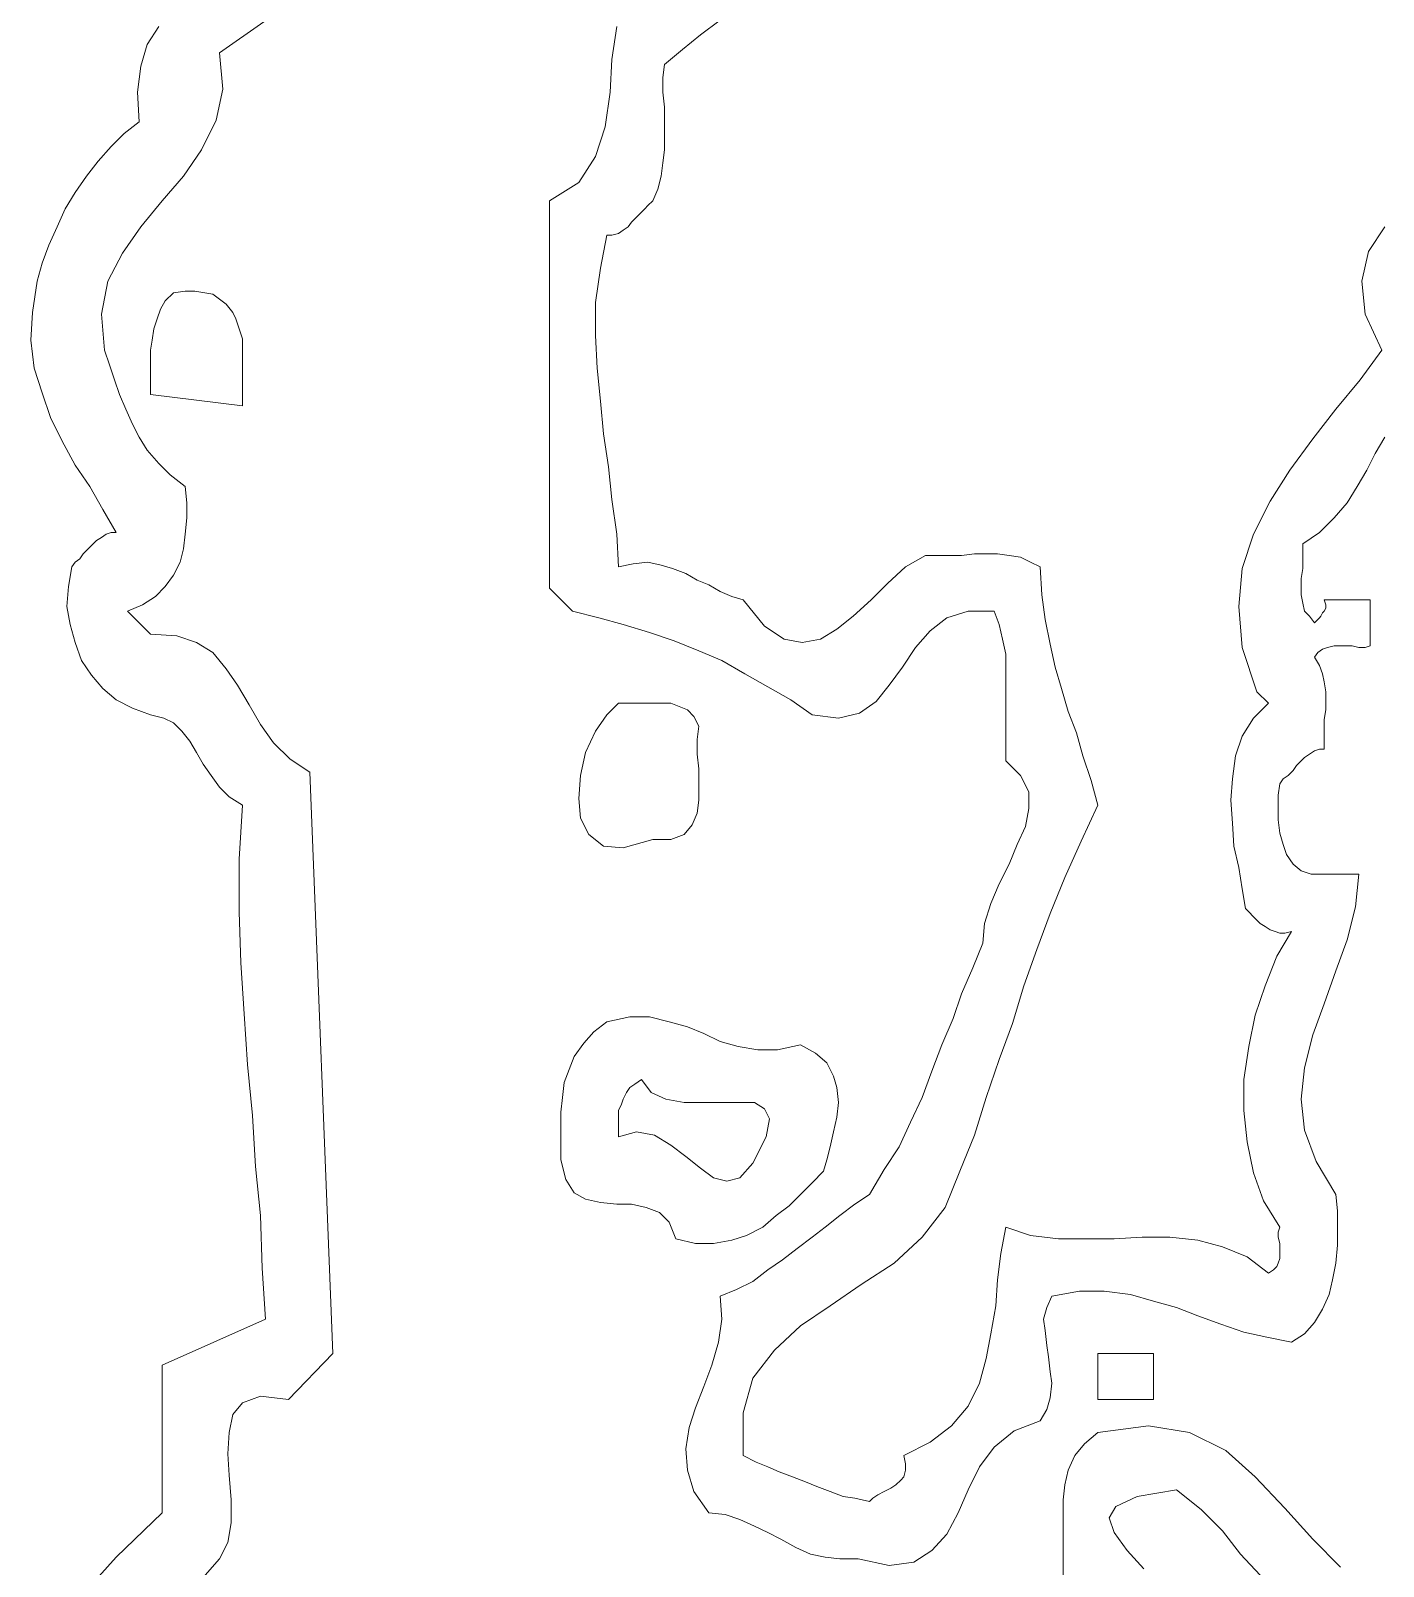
# Model space of a CAD drawing. Header units: millimetres. Extents: x -102 to 1947, y 0 to 1377.
# Drawn here: x 1642.7 to 1733.5, y 823.5 to 926.6 of the extents above; entities that cross this region are included whole.
import ezdxf

# ---------------------------------------------------------------- set-up
doc = ezdxf.new("R2010")
doc.units = ezdxf.units.MM
doc.layers.add('ceco.net 341', color=7, linetype='Continuous', lineweight=5)

# ---------------------------------------------------------------- blocks, each defined once
blk = doc.blocks.new('A$C00E300AF')
for p, q in [((-377.58, 1192.3), (-376.92, 1196.71)), ((-377.8, 1187.9), (-377.58, 1192.3)), ((-378.46, 1183.27), (-377.8, 1187.9)), ((-379.78, 1179.3), (-378.46, 1183.27)), ((-381.99, 1175.78), (-379.78, 1179.3)), ((-385.95, 1173.35), (-381.99, 1175.78)), ((-385.95, 1121.35), (-385.95, 1173.35)), ((-437.52, 1159.91), (-436.42, 1161.01)), ((-436.42, 1161.01), (-434.87, 1161.23)), ((-434.87, 1161.23), (-433.55, 1161.23)), ((-433.55, 1161.23), (-432.23, 1161.01)), ((-432.23, 1161.01), (-431.13, 1160.79)), ((-431.13, 1160.79), (-430.25, 1160.13)), ((-430.25, 1160.13), (-429.37, 1159.47)), ((-438.62, 1157.49), (-438.18, 1158.81)), ((-438.18, 1158.81), (-437.52, 1159.91)), ((-429.37, 1159.47), (-428.48, 1158.37)), ((-428.48, 1158.37), (-428.04, 1157.49)), ((-439.28, 1154.62), (-439.06, 1156.16)), ((-439.06, 1156.16), (-438.62, 1157.49)), ((-428.04, 1157.49), (-427.6, 1156.16)), ((-427.6, 1156.16), (-427.16, 1154.84)), ((-439.5, 1153.3), (-439.28, 1154.62)), ((-427.16, 1154.84), (-427.16, 1145.81)), ((-439.5, 1151.76), (-439.5, 1153.3)), ((-439.5, 1150.21), (-439.5, 1151.76)), ((-439.5, 1148.89), (-439.5, 1150.21)), ((-439.5, 1147.35), (-439.5, 1148.89)), ((-427.16, 1145.81), (-439.5, 1147.35)), ((-273.79, 1141.62), (-275.11, 1139.42)), ((-275.11, 1139.42), (-276.21, 1137.21)), ((-276.21, 1137.21), (-277.54, 1135.01)), ((-277.54, 1135.01), (-278.86, 1132.81)), ((-278.86, 1132.81), (-280.62, 1130.82)), ((-280.62, 1130.82), (-282.6, 1128.84)), ((-282.6, 1128.84), (-284.81, 1127.3)), ((-284.81, 1127.3), (-284.81, 1126.42)), ((-284.81, 1126.42), (-284.81, 1125.09)), ((-284.81, 1125.09), (-284.81, 1123.99)), ((-284.81, 1123.99), (-285.03, 1122.67)), ((-382.87, 1118.26), (-385.95, 1121.35)), ((-285.03, 1122.67), (-285.03, 1121.57)), ((-285.03, 1121.57), (-285.03, 1120.47)), ((-285.03, 1120.47), (-284.81, 1119.36)), ((-284.81, 1119.36), (-284.59, 1118.26)), ((-281.94, 1119.8), (-275.77, 1119.8)), ((-281.72, 1119.14), (-281.94, 1119.8)), ((-281.72, 1118.7), (-281.72, 1119.14)), ((-275.77, 1119.8), (-275.77, 1113.63)), ((-379.34, 1117.38), (-382.87, 1118.26)), ((-376.04, 1116.5), (-379.34, 1117.38)), ((-332.63, 1117.38), (-334.83, 1115.62)), ((-329.76, 1118.26), (-332.63, 1117.38)), ((-326.24, 1118.26), (-329.76, 1118.26)), ((-325.58, 1116.5), (-326.24, 1118.26)), ((-284.59, 1118.26), (-283.93, 1117.6)), ((-283.93, 1117.6), (-283.27, 1116.72)), ((-283.27, 1116.72), (-283.05, 1116.94)), ((-283.05, 1116.94), (-282.6, 1117.38)), ((-282.6, 1117.38), (-282.38, 1117.6)), ((-282.38, 1117.6), (-282.16, 1118.04)), ((-282.16, 1118.04), (-281.94, 1118.26)), ((-281.94, 1118.26), (-281.72, 1118.7)), ((-372.51, 1115.4), (-376.04, 1116.5)), ((-369.21, 1114.3), (-372.51, 1115.4)), ((-334.83, 1115.62), (-336.81, 1113.41)), ((-325.13, 1114.52), (-325.58, 1116.5)), ((-365.9, 1112.97), (-369.21, 1114.3)), ((-362.82, 1111.65), (-365.9, 1112.97)), ((-336.81, 1113.41), (-338.58, 1110.77)), ((-324.69, 1112.53), (-325.13, 1114.52)), ((-282.82, 1112.75), (-283.27, 1112.09)), ((-282.16, 1113.19), (-282.82, 1112.75)), ((-281.5, 1113.41), (-282.16, 1113.19)), ((-280.62, 1113.63), (-281.5, 1113.41)), ((-279.96, 1113.63), (-280.62, 1113.63)), ((-279.08, 1113.63), (-279.96, 1113.63)), ((-278.2, 1113.63), (-279.08, 1113.63)), ((-277.32, 1113.41), (-278.2, 1113.63)), ((-276.43, 1113.41), (-277.32, 1113.41)), ((-275.77, 1113.63), (-276.43, 1113.41)), ((-359.73, 1109.89), (-362.82, 1111.65)), ((-338.58, 1110.77), (-340.34, 1108.35)), ((-324.69, 1110.55), (-324.69, 1112.53)), ((-324.69, 1108.57), (-324.69, 1110.55)), ((-283.27, 1112.09), (-282.6, 1110.99)), ((-282.6, 1110.99), (-282.16, 1109.89)), ((-356.65, 1108.13), (-359.73, 1109.89)), ((-324.69, 1106.58), (-324.69, 1108.57)), ((-282.16, 1109.89), (-281.94, 1108.79)), ((-281.94, 1108.79), (-281.72, 1107.46)), ((-353.56, 1106.36), (-356.65, 1108.13)), ((-340.34, 1108.35), (-342.1, 1106.14)), ((-324.69, 1104.38), (-324.69, 1106.58)), ((-281.72, 1107.46), (-281.72, 1106.36)), ((-379.78, 1102.18), (-378.24, 1104.38)), ((-378.24, 1104.38), (-376.7, 1105.92)), ((-376.7, 1105.92), (-375.6, 1105.92)), ((-375.6, 1105.92), (-374.28, 1105.92)), ((-374.28, 1105.92), (-373.17, 1105.92)), ((-373.17, 1105.92), (-371.85, 1105.92)), ((-371.85, 1105.92), (-370.75, 1105.92)), ((-370.75, 1105.92), (-369.65, 1105.92)), ((-369.65, 1105.92), (-368.55, 1105.48)), ((-368.55, 1105.48), (-367.44, 1105.04)), ((-367.44, 1105.04), (-366.56, 1104.16)), ((-350.7, 1104.38), (-353.56, 1106.36)), ((-347.17, 1103.94), (-350.7, 1104.38)), ((-344.31, 1104.6), (-347.17, 1103.94)), ((-342.1, 1106.14), (-344.31, 1104.6)), ((-324.69, 1102.4), (-324.69, 1104.38)), ((-281.72, 1105.04), (-281.94, 1103.72)), ((-281.72, 1106.36), (-281.72, 1105.04)), ((-366.56, 1104.16), (-365.9, 1102.84)), ((-365.9, 1102.84), (-366.12, 1101.07)), ((-324.69, 1100.19), (-324.69, 1102.4)), ((-281.94, 1103.72), (-281.94, 1102.4)), ((-281.94, 1102.4), (-281.94, 1101.07)), ((-381.11, 1099.31), (-379.78, 1102.18)), ((-366.12, 1101.07), (-366.12, 1099.09)), ((-281.94, 1101.07), (-281.94, 1099.75)), ((-381.77, 1096.23), (-381.11, 1099.31)), ((-366.12, 1099.09), (-365.9, 1097.11)), ((-324.69, 1098.21), (-324.69, 1100.19)), ((-322.71, 1096.23), (-324.69, 1098.21)), ((-284.59, 1098.65), (-285.25, 1097.99)), ((-283.93, 1099.09), (-284.59, 1098.65)), ((-283.27, 1099.53), (-283.93, 1099.09)), ((-282.6, 1099.75), (-283.27, 1099.53)), ((-281.94, 1099.75), (-282.6, 1099.75)), ((-381.99, 1093.14), (-381.77, 1096.23)), ((-365.9, 1097.11), (-365.9, 1094.9)), ((-321.61, 1094.02), (-322.71, 1096.23)), ((-286.79, 1096.23), (-287.45, 1095.79)), ((-286.13, 1096.89), (-286.79, 1096.23)), ((-285.69, 1097.55), (-286.13, 1096.89)), ((-285.25, 1097.99), (-285.69, 1097.55)), ((-365.9, 1094.9), (-365.9, 1092.92)), ((-287.89, 1095.12), (-288.11, 1093.58)), ((-287.45, 1095.79), (-287.89, 1095.12)), ((-381.77, 1090.5), (-381.99, 1093.14)), ((-365.9, 1092.92), (-366.12, 1091.16)), ((-321.61, 1091.82), (-321.61, 1094.02)), ((-288.11, 1093.58), (-288.11, 1092.04)), ((-288.11, 1092.04), (-288.11, 1090.28)), ((-380.67, 1088.29), (-381.77, 1090.5)), ((-366.12, 1091.16), (-366.78, 1089.62)), ((-322.05, 1089.39), (-321.61, 1091.82)), ((-288.11, 1090.28), (-287.89, 1088.51)), ((-378.68, 1086.75), (-380.67, 1088.29)), ((-367.88, 1088.29), (-369.65, 1087.63)), ((-366.78, 1089.62), (-367.88, 1088.29)), ((-323.15, 1086.97), (-322.05, 1089.39)), ((-287.89, 1088.51), (-287.45, 1086.97)), ((-376.04, 1086.53), (-378.68, 1086.75)), ((-372.07, 1087.63), (-376.04, 1086.53)), ((-369.65, 1087.63), (-372.07, 1087.63)), ((-324.25, 1084.33), (-323.15, 1086.97)), ((-287.45, 1086.97), (-287.01, 1085.65)), ((-325.58, 1081.68), (-324.25, 1084.33)), ((-287.01, 1085.65), (-286.13, 1084.33)), ((-286.13, 1084.33), (-285.03, 1083.45)), ((-285.03, 1083.45), (-283.71, 1083)), ((-283.71, 1083), (-281.94, 1083)), ((-281.94, 1083), (-277.32, 1083)), ((-277.32, 1083), (-277.76, 1078.6)), ((-326.68, 1079.04), (-325.58, 1081.68)), ((-327.56, 1076.39), (-326.68, 1079.04)), ((-277.76, 1078.6), (-278.86, 1074.19)), ((-327.78, 1073.75), (-327.56, 1076.39)), ((-329.1, 1070.44), (-327.78, 1073.75)), ((-278.86, 1074.19), (-280.4, 1070)), ((-330.64, 1066.92), (-329.1, 1070.44)), ((-280.4, 1070), (-281.94, 1065.6)), ((-331.75, 1063.61), (-330.64, 1066.92)), ((-281.94, 1065.6), (-283.49, 1061.41)), ((-380, 1061.85), (-378.24, 1063.17)), ((-378.24, 1063.17), (-375.16, 1063.83)), ((-375.16, 1063.83), (-372.51, 1063.83)), ((-372.51, 1063.83), (-369.87, 1063.17)), ((-369.87, 1063.17), (-367.44, 1062.51)), ((-333.29, 1060.09), (-331.75, 1063.61)), ((-381.33, 1060.31), (-380, 1061.85)), ((-367.44, 1062.51), (-365.24, 1061.63)), ((-365.24, 1061.63), (-363.04, 1060.53)), ((-283.49, 1061.41), (-284.59, 1057)), ((-382.65, 1058.54), (-381.33, 1060.31)), ((-363.04, 1060.53), (-360.61, 1059.87)), ((-360.61, 1059.87), (-357.97, 1059.43)), ((-357.97, 1059.43), (-355.32, 1059.43)), ((-355.32, 1059.43), (-352.24, 1060.09)), ((-352.24, 1060.09), (-350.26, 1058.98)), ((-334.61, 1056.56), (-333.29, 1060.09)), ((-383.31, 1056.78), (-382.65, 1058.54)), ((-350.26, 1058.98), (-348.71, 1057.66)), ((-348.71, 1057.66), (-347.83, 1055.9)), ((-284.59, 1057), (-285.03, 1052.81)), ((-384.19, 1053.04), (-383.97, 1055.02)), ((-383.97, 1055.02), (-383.31, 1056.78)), ((-347.83, 1055.9), (-347.39, 1054.36)), ((-335.93, 1053.04), (-334.61, 1056.56)), ((-384.41, 1051.05), (-384.19, 1053.04)), ((-347.39, 1054.36), (-347.17, 1052.37)), ((-337.47, 1049.73), (-335.93, 1053.04)), ((-384.41, 1048.85), (-384.41, 1051.05)), ((-347.17, 1052.37), (-347.39, 1050.39)), ((-285.03, 1052.81), (-284.59, 1048.63)), ((-384.41, 1046.86), (-384.41, 1048.85)), ((-347.39, 1050.39), (-347.83, 1048.41)), ((-339.02, 1046.42), (-337.47, 1049.73)), ((-384.41, 1044.66), (-384.41, 1046.86)), ((-347.83, 1048.41), (-348.27, 1046.42)), ((-284.59, 1048.63), (-283.05, 1044.44)), ((-383.75, 1042.02), (-384.41, 1044.66)), ((-348.71, 1044.66), (-349.15, 1043.12)), ((-348.27, 1046.42), (-348.71, 1044.66)), ((-341, 1043.34), (-339.02, 1046.42)), ((-349.15, 1043.12), (-350.7, 1041.58)), ((-342.98, 1040.03), (-341, 1043.34)), ((-283.05, 1044.44), (-280.4, 1040.03)), ((-382.65, 1040.25), (-383.75, 1042.02)), ((-350.7, 1041.58), (-352.24, 1040.03)), ((-381.11, 1039.37), (-382.65, 1040.25)), ((-379.12, 1038.93), (-381.11, 1039.37)), ((-376.92, 1038.71), (-379.12, 1038.93)), ((-374.94, 1038.71), (-376.92, 1038.71)), ((-372.95, 1038.27), (-374.94, 1038.71)), ((-353.78, 1038.49), (-355.54, 1037.17)), ((-352.24, 1040.03), (-353.78, 1038.49)), ((-346.95, 1037.17), (-344.97, 1038.71)), ((-344.97, 1038.71), (-342.98, 1040.03)), ((-280.4, 1040.03), (-280.18, 1037.83)), ((-371.19, 1037.61), (-372.95, 1038.27)), ((-369.87, 1036.29), (-371.19, 1037.61)), ((-355.54, 1037.17), (-357.31, 1035.63)), ((-348.93, 1035.63), (-346.95, 1037.17)), ((-280.18, 1037.83), (-280.18, 1035.41)), ((-368.99, 1034.08), (-369.87, 1036.29)), ((-359.51, 1034.52), (-361.49, 1033.86)), ((-357.31, 1035.63), (-359.51, 1034.52)), ((-350.7, 1034.3), (-348.93, 1035.63)), ((-280.18, 1035.41), (-280.18, 1033.2)), ((-366.34, 1033.42), (-368.99, 1034.08)), ((-363.92, 1033.42), (-366.34, 1033.42)), ((-361.49, 1033.86), (-363.92, 1033.42)), ((-354.66, 1031.22), (-352.68, 1032.76)), ((-352.68, 1032.76), (-350.7, 1034.3)), ((-280.18, 1033.2), (-280.4, 1030.78)), ((-356.65, 1029.9), (-354.66, 1031.22)), ((-280.4, 1030.78), (-280.84, 1028.57)), ((-360.83, 1027.25), (-358.63, 1028.35)), ((-358.63, 1028.35), (-356.65, 1029.9)), ((-280.84, 1028.57), (-281.28, 1026.59)), ((-363.04, 1026.37), (-360.83, 1027.25)), ((-362.82, 1023.29), (-363.04, 1026.37)), ((-318.52, 1026.37), (-319.18, 1024.83)), ((-314.78, 1027.03), (-318.52, 1026.37)), ((-311.47, 1027.03), (-314.78, 1027.03)), ((-307.95, 1026.59), (-311.47, 1027.03)), ((-304.86, 1025.71), (-307.95, 1026.59)), ((-281.28, 1026.59), (-282.16, 1024.61)), ((-319.18, 1024.83), (-319.63, 1023.29)), ((-301.78, 1024.83), (-304.86, 1025.71)), ((-298.91, 1023.73), (-301.78, 1024.83)), ((-282.16, 1024.61), (-283.27, 1022.85)), ((-363.26, 1020.2), (-362.82, 1023.29)), ((-319.63, 1023.29), (-319.4, 1021.74)), ((-295.83, 1022.63), (-298.91, 1023.73)), ((-292.74, 1021.52), (-295.83, 1022.63)), ((-283.27, 1022.85), (-284.59, 1021.3)), ((-364.14, 1017.12), (-363.26, 1020.2)), ((-319.4, 1021.74), (-319.18, 1019.76)), ((-289.66, 1020.86), (-292.74, 1021.52)), ((-286.35, 1020.2), (-289.66, 1020.86)), ((-284.59, 1021.3), (-286.35, 1020.2)), ((-319.18, 1019.76), (-318.96, 1018.22)), ((-318.96, 1018.22), (-318.74, 1016.23)), ((-312.35, 1018.66), (-304.86, 1018.66)), ((-312.35, 1012.49), (-312.35, 1018.66)), ((-304.86, 1018.66), (-304.86, 1012.49)), ((-365.24, 1014.25), (-364.14, 1017.12)), ((-318.74, 1016.23), (-318.52, 1014.69)), ((-366.34, 1011.39), (-365.24, 1014.25)), ((-318.52, 1014.69), (-318.74, 1012.71)), ((-318.74, 1012.71), (-319.18, 1011.17)), ((-304.86, 1012.49), (-312.35, 1012.49)), ((-367.22, 1008.74), (-366.34, 1011.39)), ((-320.07, 1009.62), (-323.59, 1008.3)), ((-319.18, 1011.17), (-320.07, 1009.62)), ((-367.66, 1005.88), (-367.22, 1008.74)), ((-323.59, 1008.3), (-326.24, 1006.1)), ((-314.12, 1006.54), (-312.35, 1008.08)), ((-312.35, 1008.08), (-305.52, 1008.96)), ((-305.52, 1008.96), (-300.01, 1008.08)), ((-300.01, 1008.08), (-295.17, 1005.66)), ((-367.44, 1003.01), (-367.66, 1005.88)), ((-326.24, 1006.1), (-328.22, 1003.45)), ((-315.44, 1005), (-314.12, 1006.54)), ((-295.17, 1005.66), (-291.2, 1002.13)), ((-328.22, 1003.45), (-329.76, 1000.37)), ((-316.32, 1003.01), (-315.44, 1005)), ((-366.56, 1000.15), (-367.44, 1003.01)), ((-316.76, 1001.03), (-316.32, 1003.01)), ((-291.2, 1002.13), (-287.23, 997.94)), ((-364.58, 997.28), (-366.56, 1000.15)), ((-329.76, 1000.37), (-331.08, 997.28)), ((-316.98, 999.05), (-316.76, 1001.03)), ((-362.38, 997.06), (-364.58, 997.28)), ((-331.08, 997.28), (-332.63, 994.42)), ((-316.98, 996.84), (-316.98, 999.05)), ((-287.23, 997.94), (-283.49, 993.76)), ((-360.39, 996.4), (-362.38, 997.06)), ((-358.41, 995.52), (-360.39, 996.4)), ((-356.65, 994.64), (-358.41, 995.52)), ((-316.98, 994.64), (-316.98, 996.84)), ((-354.88, 993.76), (-356.65, 994.64)), ((-352.9, 992.66), (-354.88, 993.76)), ((-332.63, 994.42), (-334.61, 992.22)), ((-316.98, 992.44), (-316.98, 994.64)), ((-283.49, 993.76), (-279.74, 990.01)), ((-350.92, 991.77), (-352.9, 992.66)), ((-348.93, 991.33), (-350.92, 991.77)), ((-346.95, 991.11), (-348.93, 991.33)), ((-344.53, 991.11), (-346.95, 991.11)), ((-340.34, 990.23), (-344.53, 991.11)), ((-334.61, 992.22), (-337.03, 990.67)), ((-316.98, 990.23), (-316.98, 992.44)), ((-337.03, 990.67), (-340.34, 990.23)), ((-316.98, 988.03), (-316.98, 990.23))]:
    blk.add_line(p, q)
at = {"layer": 'ceco.net 341'}
for p, q in [((-430.25, 1193.19), (-424.3, 1197.37)), ((-365.68, 1195.61), (-363.04, 1197.59)), ((-438.4, 1196.71), (-439.94, 1194.29)), ((-368.11, 1193.63), (-365.68, 1195.61)), ((-439.94, 1194.29), (-440.82, 1191.42)), ((-429.81, 1188.34), (-430.25, 1193.19)), ((-370.53, 1191.64), (-368.11, 1193.63)), ((-440.82, 1191.42), (-441.27, 1187.9)), ((-370.75, 1189.88), (-370.53, 1191.64)), ((-370.75, 1187.9), (-370.75, 1189.88)), ((-441.27, 1187.9), (-441.05, 1183.93)), ((-430.69, 1184.15), (-429.81, 1188.34)), ((-370.53, 1185.91), (-370.75, 1187.9)), ((-370.53, 1183.93), (-370.53, 1185.91)), ((-441.05, 1183.93), (-443.03, 1182.39)), ((-432.67, 1180.18), (-430.69, 1184.15)), ((-370.53, 1182.17), (-370.53, 1183.93)), ((-444.79, 1180.62), (-446.55, 1178.64)), ((-443.03, 1182.39), (-444.79, 1180.62)), ((-370.53, 1180.18), (-370.53, 1182.17)), ((-446.55, 1178.64), (-448.1, 1176.66)), ((-435.1, 1176.66), (-432.67, 1180.18)), ((-370.75, 1178.42), (-370.53, 1180.18)), ((-448.1, 1176.66), (-449.64, 1174.45)), ((-437.96, 1173.35), (-435.1, 1176.66)), ((-371.41, 1174.9), (-370.97, 1176.66)), ((-370.97, 1176.66), (-370.75, 1178.42)), ((-449.64, 1174.45), (-450.96, 1172.25)), ((-372.07, 1173.35), (-371.41, 1174.9)), ((-440.82, 1169.83), (-437.96, 1173.35)), ((-373.17, 1172.25), (-372.73, 1172.69)), ((-372.73, 1172.69), (-372.07, 1173.35)), ((-450.96, 1172.25), (-452.06, 1169.83)), ((-375.38, 1169.83), (-374.94, 1170.49)), ((-374.94, 1170.49), (-374.5, 1170.93)), ((-374.5, 1170.93), (-373.83, 1171.59)), ((-373.83, 1171.59), (-373.17, 1172.25)), ((-452.06, 1169.83), (-453.16, 1167.4)), ((-443.25, 1166.3), (-440.82, 1169.83)), ((-379.12, 1164.32), (-378.24, 1168.73)), ((-378.24, 1168.73), (-377.58, 1168.73)), ((-377.58, 1168.73), (-376.7, 1168.95)), ((-376.7, 1168.95), (-376.04, 1169.39)), ((-376.04, 1169.39), (-375.38, 1169.83)), ((-273.79, 1169.83), (-275.99, 1166.52)), ((-453.16, 1167.4), (-454.05, 1164.98)), ((-445.23, 1162.56), (-443.25, 1166.3)), ((-275.99, 1166.52), (-276.88, 1162.56)), ((-454.05, 1164.98), (-454.71, 1162.56)), ((-379.78, 1159.69), (-379.12, 1164.32)), ((-454.71, 1162.56), (-455.37, 1158.37)), ((-446.11, 1158.15), (-445.23, 1162.56)), ((-276.88, 1162.56), (-276.43, 1158.15)), ((-455.37, 1158.37), (-455.59, 1154.62)), ((-445.67, 1153.3), (-446.11, 1158.15)), ((-379.78, 1155.28), (-379.78, 1159.69)), ((-276.43, 1158.15), (-274.23, 1153.3)), ((-455.59, 1154.62), (-455.15, 1150.88)), ((-379.56, 1150.88), (-379.78, 1155.28)), ((-445.01, 1151.32), (-445.67, 1153.3)), ((-274.23, 1153.3), (-277.1, 1149.33)), ((-455.15, 1150.88), (-454.05, 1147.57)), ((-444.35, 1149.33), (-445.01, 1151.32)), ((-379.12, 1146.47), (-379.56, 1150.88)), ((-443.69, 1147.35), (-444.35, 1149.33)), ((-277.1, 1149.33), (-280.4, 1145.37)), ((-454.05, 1147.57), (-452.94, 1144.27)), ((-442.81, 1145.37), (-443.69, 1147.35)), ((-378.68, 1142.06), (-379.12, 1146.47)), ((-452.94, 1144.27), (-451.4, 1141.18)), ((-441.93, 1143.38), (-442.81, 1145.37)), ((-280.4, 1145.37), (-283.49, 1141.4)), ((-441.05, 1141.62), (-441.93, 1143.38)), ((-439.94, 1139.86), (-441.05, 1141.62)), ((-378.02, 1137.65), (-378.68, 1142.06)), ((-451.4, 1141.18), (-449.64, 1137.87)), ((-438.4, 1138.09), (-439.94, 1139.86)), ((-283.49, 1141.4), (-286.57, 1137.21)), ((-449.64, 1137.87), (-447.66, 1135.01)), ((-436.86, 1136.55), (-438.4, 1138.09)), ((-377.58, 1133.25), (-378.02, 1137.65)), ((-434.87, 1135.01), (-436.86, 1136.55)), ((-286.57, 1137.21), (-289.22, 1133.03)), ((-447.66, 1135.01), (-445.89, 1131.92)), ((-434.65, 1132.81), (-434.87, 1135.01)), ((-376.92, 1128.62), (-377.58, 1133.25)), ((-445.89, 1131.92), (-444.13, 1128.84)), ((-434.65, 1130.82), (-434.65, 1132.81)), ((-289.22, 1133.03), (-291.42, 1128.62)), ((-434.87, 1128.62), (-434.65, 1130.82)), ((-447.44, 1127.08), (-447.88, 1126.64)), ((-446.77, 1127.74), (-447.44, 1127.08)), ((-446.11, 1128.18), (-446.77, 1127.74)), ((-445.45, 1128.62), (-446.11, 1128.18)), ((-444.79, 1128.84), (-445.45, 1128.62)), ((-444.13, 1128.84), (-444.79, 1128.84)), ((-435.1, 1126.64), (-434.87, 1128.62)), ((-376.7, 1124.21), (-376.92, 1128.62)), ((-291.42, 1128.62), (-292.96, 1123.99)), ((-448.98, 1125.31), (-449.64, 1124.87)), ((-448.54, 1125.98), (-448.98, 1125.31)), ((-447.88, 1126.64), (-448.54, 1125.98)), ((-435.54, 1124.87), (-435.1, 1126.64)), ((-335.49, 1125.75), (-338.14, 1124.21)), ((-333.95, 1125.75), (-335.49, 1125.75)), ((-332.19, 1125.75), (-333.95, 1125.75)), ((-330.64, 1125.75), (-332.19, 1125.75)), ((-328.88, 1125.98), (-330.64, 1125.75)), ((-327.34, 1125.98), (-328.88, 1125.98)), ((-325.8, 1125.98), (-327.34, 1125.98)), ((-324.25, 1125.75), (-325.8, 1125.98)), ((-322.71, 1125.53), (-324.25, 1125.75)), ((-321.39, 1124.87), (-322.71, 1125.53)), ((-450.08, 1124.21), (-450.52, 1121.57)), ((-449.64, 1124.87), (-450.08, 1124.21)), ((-437.52, 1121.57), (-436.42, 1123.11)), ((-436.42, 1123.11), (-435.54, 1124.87)), ((-374.72, 1124.65), (-376.7, 1124.21)), ((-372.73, 1124.87), (-374.72, 1124.65)), ((-370.97, 1124.43), (-372.73, 1124.87)), ((-369.43, 1123.99), (-370.97, 1124.43)), ((-367.66, 1123.33), (-369.43, 1123.99)), ((-366.12, 1122.45), (-367.66, 1123.33)), ((-338.14, 1124.21), (-340.56, 1122.01)), ((-320.07, 1124.21), (-321.39, 1124.87)), ((-319.85, 1120.47), (-320.07, 1124.21)), ((-292.96, 1123.99), (-293.4, 1118.92)), ((-450.52, 1121.57), (-450.74, 1118.92)), ((-438.84, 1120.25), (-437.52, 1121.57)), ((-364.58, 1121.79), (-366.12, 1122.45)), ((-363.04, 1120.91), (-364.58, 1121.79)), ((-361.49, 1120.25), (-363.04, 1120.91)), ((-340.56, 1122.01), (-342.76, 1119.8)), ((-450.74, 1118.92), (-450.3, 1116.5)), ((-442.59, 1118.26), (-440.6, 1119.14)), ((-440.6, 1119.14), (-438.84, 1120.25)), ((-359.95, 1119.8), (-361.49, 1120.25)), ((-357.09, 1116.28), (-359.95, 1119.8)), ((-342.76, 1119.8), (-345.19, 1117.6)), ((-319.4, 1117.16), (-319.85, 1120.47)), ((-293.4, 1118.92), (-292.96, 1113.41)), ((-439.5, 1115.18), (-442.59, 1118.26)), ((-345.19, 1117.6), (-347.39, 1115.84)), ((-318.74, 1113.86), (-319.4, 1117.16)), ((-450.3, 1116.5), (-449.64, 1114.08)), ((-435.98, 1114.96), (-439.5, 1115.18)), ((-433.33, 1114.08), (-435.98, 1114.96)), ((-354.44, 1114.52), (-357.09, 1116.28)), ((-347.39, 1115.84), (-349.59, 1114.52)), ((-449.64, 1114.08), (-448.76, 1111.65)), ((-431.13, 1112.75), (-433.33, 1114.08)), ((-429.37, 1110.55), (-431.13, 1112.75)), ((-352.02, 1114.08), (-354.44, 1114.52)), ((-349.59, 1114.52), (-352.02, 1114.08)), ((-318.08, 1110.77), (-318.74, 1113.86)), ((-292.96, 1113.41), (-290.98, 1107.46)), ((-448.76, 1111.65), (-447.44, 1109.67)), ((-427.82, 1108.35), (-429.37, 1110.55)), ((-317.2, 1107.91), (-318.08, 1110.77)), ((-447.44, 1109.67), (-445.89, 1107.91)), ((-445.89, 1107.91), (-444.13, 1106.36)), ((-426.28, 1105.7), (-427.82, 1108.35)), ((-316.32, 1104.82), (-317.2, 1107.91)), ((-290.98, 1107.46), (-289.44, 1105.92)), ((-444.13, 1106.36), (-441.93, 1105.26)), ((-441.93, 1105.26), (-439.5, 1104.38)), ((-439.5, 1104.38), (-437.74, 1103.94)), ((-424.74, 1103.06), (-426.28, 1105.7)), ((-315.22, 1101.96), (-316.32, 1104.82)), ((-289.44, 1105.92), (-291.42, 1103.94)), ((-437.74, 1103.94), (-436.42, 1103.28)), ((-436.42, 1103.28), (-435.32, 1102.18)), ((-422.98, 1100.63), (-424.74, 1103.06)), ((-291.42, 1103.94), (-292.96, 1101.51)), ((-435.32, 1102.18), (-434.21, 1100.85)), ((-434.21, 1100.85), (-433.33, 1099.31)), ((-420.77, 1098.43), (-422.98, 1100.63)), ((-314.34, 1098.87), (-315.22, 1101.96)), ((-292.96, 1101.51), (-293.84, 1098.87)), ((-433.33, 1099.31), (-432.45, 1097.77)), ((-418.13, 1096.67), (-420.77, 1098.43)), ((-313.23, 1095.57), (-314.34, 1098.87)), ((-293.84, 1098.87), (-294.28, 1095.79)), ((-432.45, 1097.77), (-431.35, 1096.23)), ((-431.35, 1096.23), (-430.25, 1094.68)), ((-415.04, 1018.66), (-418.13, 1096.67)), ((-430.25, 1094.68), (-428.93, 1093.36)), ((-312.35, 1092.26), (-313.23, 1095.57)), ((-294.28, 1095.79), (-294.5, 1092.92)), ((-428.93, 1093.36), (-427.16, 1092.26)), ((-427.16, 1092.26), (-427.6, 1084.99)), ((-314.56, 1087.41), (-312.35, 1092.26)), ((-294.5, 1092.92), (-294.28, 1089.84)), ((-294.28, 1089.84), (-294.06, 1086.75)), ((-316.76, 1082.56), (-314.56, 1087.41)), ((-294.06, 1086.75), (-293.4, 1083.89)), ((-427.6, 1084.99), (-427.6, 1077.94)), ((-293.4, 1083.89), (-292.96, 1081.02)), ((-318.74, 1077.72), (-316.76, 1082.56)), ((-292.96, 1081.02), (-292.52, 1078.38)), ((-427.6, 1077.94), (-427.38, 1071.1)), ((-320.51, 1072.87), (-318.74, 1077.72)), ((-292.52, 1078.38), (-292.08, 1077.94)), ((-292.08, 1077.94), (-291.42, 1077.27)), ((-291.42, 1077.27), (-290.98, 1076.83)), ((-290.98, 1076.83), (-290.54, 1076.39)), ((-290.54, 1076.39), (-289.88, 1075.95)), ((-289.88, 1075.95), (-289.22, 1075.51)), ((-289.22, 1075.51), (-288.55, 1075.29)), ((-288.55, 1075.29), (-287.89, 1075.07)), ((-286.35, 1075.29), (-288.33, 1071.99)), ((-287.89, 1075.07), (-287.23, 1075.07)), ((-287.23, 1075.07), (-286.35, 1075.29)), ((-322.27, 1068.02), (-320.51, 1072.87)), ((-288.33, 1071.99), (-289.88, 1068.02)), ((-427.38, 1071.1), (-426.94, 1064.27)), ((-323.81, 1062.95), (-322.27, 1068.02)), ((-289.88, 1068.02), (-291.2, 1064.05)), ((-426.94, 1064.27), (-426.5, 1057.44)), ((-291.2, 1064.05), (-292.08, 1059.87)), ((-325.58, 1058.1), (-323.81, 1062.95)), ((-292.08, 1059.87), (-292.74, 1055.46)), ((-426.5, 1057.44), (-425.84, 1050.61)), ((-327.34, 1053.04), (-325.58, 1058.1)), ((-374.5, 1054.8), (-373.61, 1055.46)), ((-373.61, 1055.46), (-372.29, 1053.7)), ((-292.74, 1055.46), (-292.74, 1051.27)), ((-376.04, 1052.81), (-375.6, 1053.7)), ((-375.6, 1053.7), (-375.16, 1054.36)), ((-375.16, 1054.36), (-374.5, 1054.8)), ((-372.29, 1053.7), (-370.31, 1052.81)), ((-328.88, 1047.97), (-327.34, 1053.04)), ((-376.7, 1051.27), (-376.26, 1052.15)), ((-376.7, 1050.39), (-376.7, 1051.27)), ((-376.26, 1052.15), (-376.04, 1052.81)), ((-370.31, 1052.81), (-367.88, 1052.37)), ((-367.88, 1052.37), (-365.24, 1052.37)), ((-365.24, 1052.37), (-362.6, 1052.37)), ((-362.6, 1052.37), (-360.17, 1052.37)), ((-360.17, 1052.37), (-358.41, 1052.37)), ((-358.41, 1052.37), (-357.09, 1051.49)), ((-357.09, 1051.49), (-356.43, 1050.17)), ((-292.74, 1051.27), (-292.3, 1047.09)), ((-425.84, 1050.61), (-425.4, 1043.78)), ((-376.7, 1049.51), (-376.7, 1050.39)), ((-376.7, 1048.85), (-376.7, 1049.51)), ((-376.7, 1047.75), (-376.7, 1048.85)), ((-356.43, 1050.17), (-356.87, 1047.75)), ((-374.28, 1048.41), (-376.7, 1047.75)), ((-371.85, 1047.97), (-374.28, 1048.41)), ((-369.65, 1046.64), (-371.85, 1047.97)), ((-356.87, 1047.75), (-358.63, 1044.22)), ((-330.86, 1043.12), (-328.88, 1047.97)), ((-292.3, 1047.09), (-291.42, 1042.9)), ((-367.66, 1045.1), (-369.65, 1046.64)), ((-365.68, 1043.56), (-367.66, 1045.1)), ((-425.4, 1043.78), (-424.74, 1037.17)), ((-363.92, 1042.24), (-365.68, 1043.56)), ((-358.63, 1044.22), (-360.39, 1042.24)), ((-332.85, 1038.27), (-330.86, 1043.12)), ((-291.42, 1042.9), (-290.1, 1039.15)), ((-362.16, 1041.8), (-363.92, 1042.24)), ((-360.39, 1042.24), (-362.16, 1041.8)), ((-290.1, 1039.15), (-287.89, 1035.63)), ((-424.74, 1037.17), (-424.52, 1030.12)), ((-335.93, 1034.3), (-332.85, 1038.27)), ((-324.69, 1035.63), (-325.35, 1032.1)), ((-321.39, 1034.52), (-324.69, 1035.63)), ((-317.64, 1034.08), (-321.39, 1034.52)), ((-287.89, 1035.63), (-288.11, 1034.97)), ((-288.11, 1034.97), (-288.11, 1034.3)), ((-339.68, 1030.78), (-335.93, 1034.3)), ((-313.9, 1034.08), (-317.64, 1034.08)), ((-310.15, 1034.08), (-313.9, 1034.08)), ((-306.4, 1034.3), (-310.15, 1034.08)), ((-302.66, 1034.3), (-306.4, 1034.3)), ((-298.91, 1033.86), (-302.66, 1034.3)), ((-295.61, 1032.98), (-298.91, 1033.86)), ((-292.3, 1031.66), (-295.61, 1032.98)), ((-288.11, 1034.3), (-287.89, 1033.42)), ((-287.89, 1033.42), (-287.89, 1032.76)), ((-287.89, 1032.76), (-287.89, 1032.1)), ((-344.09, 1027.91), (-339.68, 1030.78)), ((-325.35, 1032.1), (-325.8, 1028.57)), ((-289.44, 1029.46), (-292.3, 1031.66)), ((-288.33, 1030.34), (-288.77, 1029.9)), ((-288.11, 1030.78), (-288.33, 1030.34)), ((-287.89, 1031.44), (-288.11, 1030.78)), ((-287.89, 1032.1), (-287.89, 1031.44)), ((-424.52, 1030.12), (-424.08, 1023.29)), ((-325.8, 1028.57), (-326.02, 1025.05)), ((-288.77, 1029.9), (-289.44, 1029.46)), ((-348.27, 1025.05), (-344.09, 1027.91)), ((-352.24, 1022.4), (-348.27, 1025.05)), ((-326.02, 1025.05), (-326.68, 1021.3)), ((-424.08, 1023.29), (-437.96, 1017.12)), ((-355.76, 1019.1), (-352.24, 1022.4)), ((-326.68, 1021.3), (-327.34, 1018)), ((-420.99, 1012.49), (-415.04, 1018.66)), ((-358.63, 1015.35), (-355.76, 1019.1)), ((-327.34, 1018), (-328.22, 1014.69)), ((-437.96, 1017.12), (-437.96, 997.28)), ((-359.95, 1010.73), (-358.63, 1015.35)), ((-328.22, 1014.69), (-329.76, 1011.61)), ((-428.48, 1010.51), (-427.16, 1012.05)), ((-427.16, 1012.05), (-424.74, 1012.93)), ((-424.74, 1012.93), (-420.99, 1012.49)), ((-428.93, 1008.08), (-428.48, 1010.51)), ((-359.95, 1005), (-359.95, 1010.73)), ((-329.76, 1011.61), (-331.97, 1008.96)), ((-429.15, 1005.22), (-428.93, 1008.08)), ((-331.97, 1008.96), (-334.83, 1006.76)), ((-334.83, 1006.76), (-338.36, 1005)), ((-428.93, 1002.35), (-429.15, 1005.22)), ((-358.19, 1004.11), (-359.95, 1005)), ((-356.65, 1003.45), (-358.19, 1004.11)), ((-355.1, 1002.79), (-356.65, 1003.45)), ((-338.36, 1005), (-338.14, 1003.89)), ((-338.14, 1003.89), (-338.14, 1003.01)), ((-428.7, 999.05), (-428.93, 1002.35)), ((-353.34, 1002.13), (-355.1, 1002.79)), ((-351.58, 1001.47), (-353.34, 1002.13)), ((-350.04, 1000.81), (-351.58, 1001.47)), ((-338.8, 1001.69), (-339.46, 1001.03)), ((-338.36, 1002.13), (-338.8, 1001.69)), ((-338.14, 1003.01), (-338.36, 1002.13)), ((-348.27, 1000.15), (-350.04, 1000.81)), ((-346.51, 999.49), (-348.27, 1000.15)), ((-344.97, 999.27), (-346.51, 999.49)), ((-341.88, 999.71), (-342.54, 999.27)), ((-341, 1000.15), (-341.88, 999.71)), ((-340.12, 1000.59), (-341, 1000.15)), ((-339.46, 1001.03), (-340.12, 1000.59)), ((-309.93, 998.16), (-307.06, 999.49)), ((-307.06, 999.49), (-301.78, 1000.37)), ((-301.78, 1000.37), (-298.47, 997.72)), ((-437.96, 997.28), (-444.13, 991.33)), ((-428.7, 995.96), (-428.7, 999.05)), ((-342.98, 998.83), (-344.97, 999.27)), ((-342.54, 999.27), (-342.98, 998.83)), ((-310.81, 996.62), (-309.93, 998.16)), ((-298.47, 997.72), (-295.61, 994.86)), ((-429.15, 993.32), (-428.7, 995.96)), ((-310.15, 994.64), (-310.81, 996.62)), ((-430.25, 991.11), (-429.15, 993.32)), ((-308.39, 992.22), (-310.15, 994.64)), ((-295.61, 994.86), (-293.18, 991.77)), ((-444.13, 991.33), (-450.08, 984.72)), ((-435.1, 985.6), (-430.25, 991.11)), ((-306.18, 989.79), (-308.39, 992.22)), ((-293.18, 991.77), (-290.54, 988.91))]:
    blk.add_line(p, q, dxfattribs=at)
blk = doc.blocks.new('w341a')
at = {"layer": 'ceco.net 341', "xscale": 0.5, "yscale": 0.5, "zscale": 0.5}
blk.add_blockref('A$C00E300AF', (1870.52, 328.47), dxfattribs=at)

msp = doc.modelspace()

# ---------------------------------------------------------------- block references
msp.add_blockref('w341a', (0, 0))

doc.saveas('drawing.dxf')
